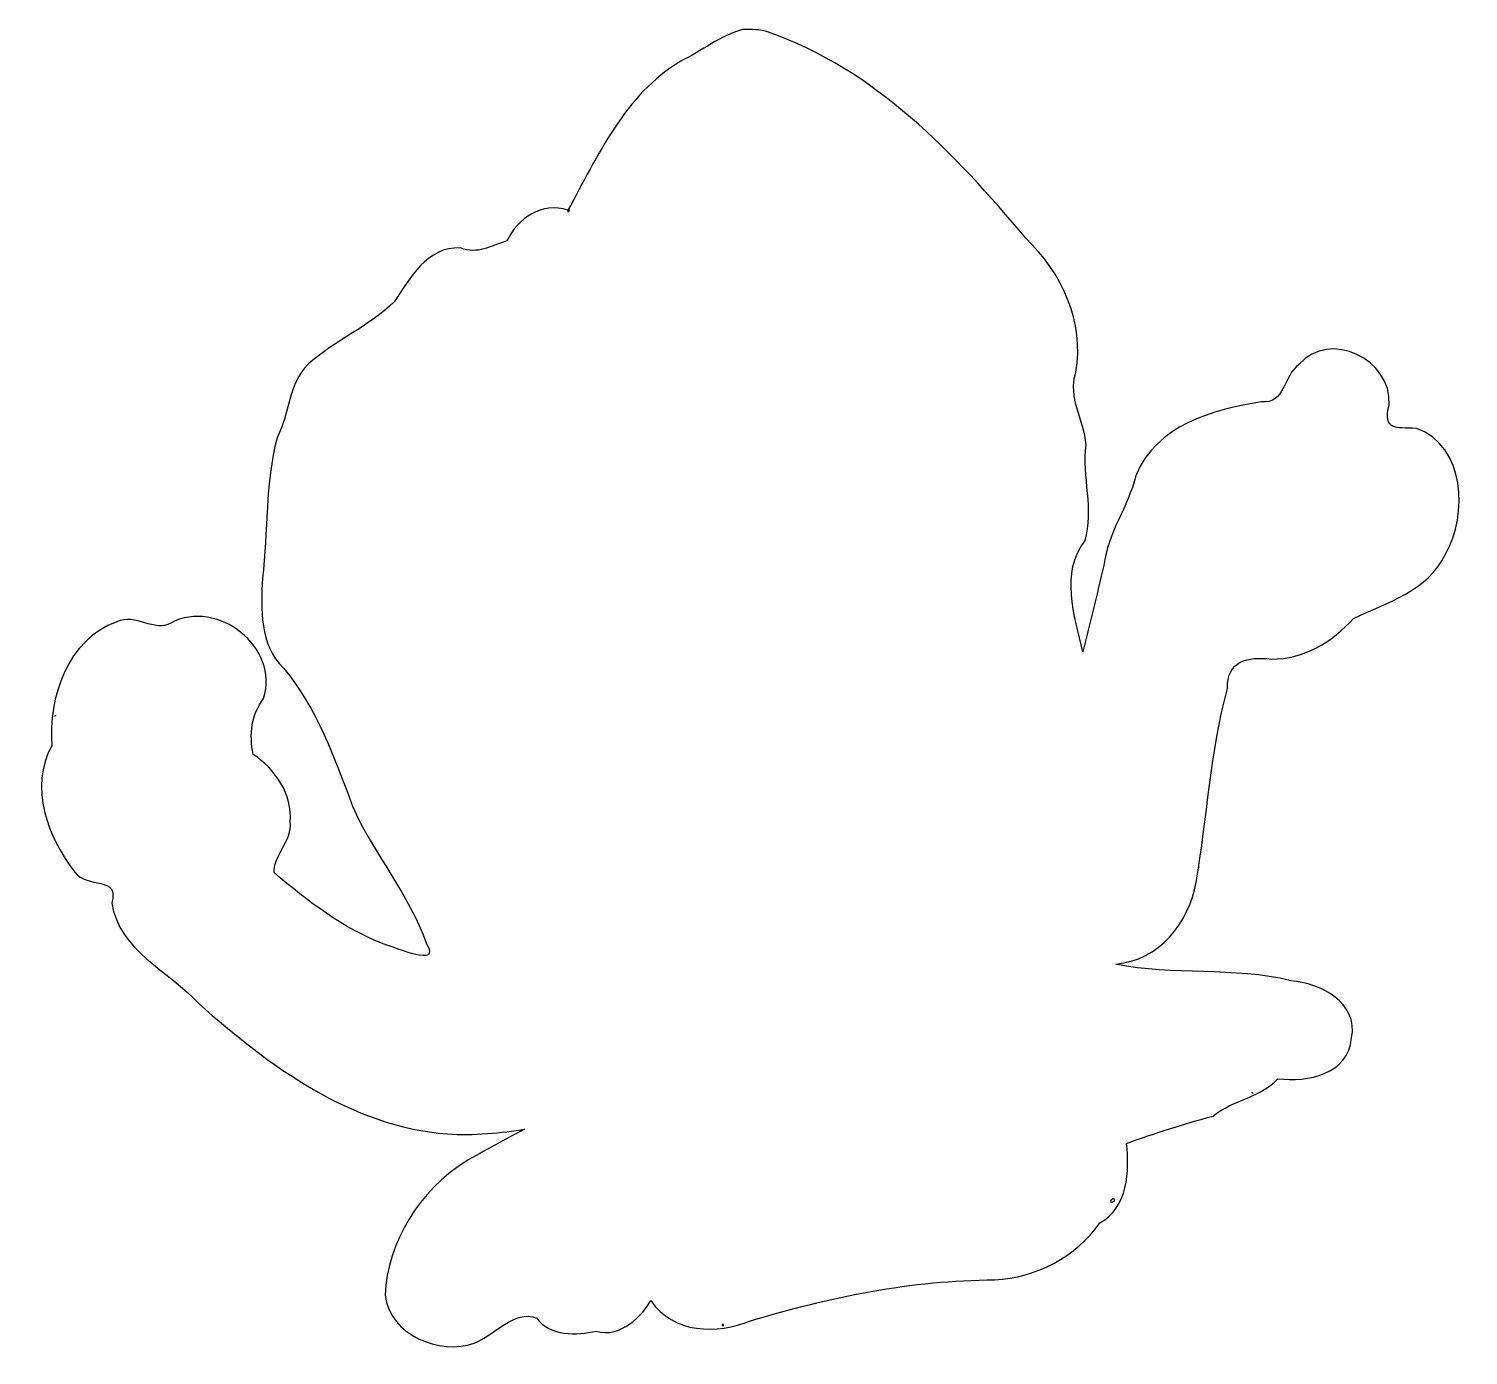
# Model space of a CAD drawing. Extents: x -0.6 to 67.4, y -0.4 to 62.2.
import ezdxf

# ---------------------------------------------------------------- set-up
doc = ezdxf.new("R2010")
doc.units = 0
doc.layers.add('Edge.Cuts', color=7, linetype='CONTINUOUS')

msp = doc.modelspace()

# ---------------------------------------------------------------- linework, layer by layer
at = {"layer": 'Edge.Cuts', "color": 6}
for points in [[(33.127287, 62.175814), (32.080322, 61.892829), (31.197471, 61.160168), (30.206902, 60.682507)], [(34.346337, 62.047793), (33.960231, 62.210353), (33.535317, 62.159704), (33.127634, 62.177481)], [(46.48329, 52.335528), (43.158282, 56.304815), (39.365206, 60.314924), (34.346337, 62.047793)], [(30.206902, 60.682507), (27.576238, 59.121195), (26.26092, 56.166163), (24.886866, 53.653199)], [(24.886866, 53.653199), (23.662805, 54.05943), (22.517587, 53.275908), (22.001782, 52.203294)], [(48.8461, 46.007919), (49.28311, 48.396425), (48.176439, 50.713951), (46.48329, 52.335528)], [(19.811229, 51.871716), (18.23524, 51.961076), (17.424918, 50.411548), (16.694073, 49.33391)], [(22.001782, 52.203294), (21.186671, 51.943675), (20.666931, 51.56795), (19.811229, 51.871716)], [(16.694073, 49.33391), (15.515864, 48.185713), (13.876655, 47.499447), (12.626009, 46.389855)], [(63.631504, 44.479758), (63.768323, 46.611301), (60.844078, 48.051707), (59.375422, 46.376007)], [(12.626009, 46.389855), (11.679041, 45.449282), (11.764099, 44.042656), (11.162658, 42.916708)], [(59.375422, 46.376007), (58.628924, 45.842459), (58.73971, 44.520621), (57.608161, 44.607896)], [(49.335212, 42.585933), (49.240462, 43.774244), (48.464237, 44.78922), (48.8461, 46.007919)], [(57.608161, 44.607896), (55.298527, 44.251843), (52.639529, 43.511145), (51.67644, 41.120088)], [(64.92186, 43.361052), (63.915564, 43.413177), (63.333488, 43.235615), (63.631504, 44.479758)], [(11.162658, 42.916708), (10.590981, 40.75932), (10.745786, 38.50083), (10.467722, 36.299604)], [(66.290627, 37.437199), (67.363129, 39.298179), (67.226895, 42.537075), (64.92186, 43.361052)], [(49.283089, 38.071681), (49.726988, 39.530838), (49.136335, 41.083448), (49.335212, 42.585933)], [(51.67644, 41.120088), (51.319535, 39.651374), (50.352011, 38.434719), (50.177743, 36.894816)], [(49.182878, 32.820228), (48.787357, 34.543812), (48.097315, 36.534858), (49.283089, 38.071681)], [(61.948277, 34.398021), (63.541967, 35.159813), (65.458049, 35.689901), (66.290627, 37.437199)], [(50.177743, 36.894816), (49.841939, 35.537646), (49.512506, 34.178909), (49.182878, 32.820228)], [(10.467722, 36.299604), (10.421907, 34.811068), (10.309014, 33.186996), (11.472115, 32.049676)], [(10.527933, 30.624344), (11.307346, 33.013398), (8.343471, 35.365786), (6.146608, 34.179277)], [(6.146608, 34.179277), (5.393262, 33.72649), (4.489641, 34.654707), (3.598931, 34.237938)], [(3.598931, 34.237938), (1.282812, 33.436072), (0.3473, 30.644246), (0.534398, 28.39481)], [(58.066708, 32.481582), (59.603305, 32.468062), (60.959082, 33.285538), (61.948277, 34.398021)], [(56.003681, 31.0866), (55.976091, 32.420368), (56.950655, 32.608267), (58.066708, 32.481582)], [(11.472115, 32.049676), (13.047943, 30.146241), (13.876428, 27.833848), (14.717518, 25.548746)], [(10.040549, 27.987849), (9.836939, 28.954346), (9.944773, 29.843174), (10.527933, 30.624344)], [(54.523765, 21.961102), (55.054316, 24.975335), (55.186015, 28.104369), (56.003681, 31.0866)], [(0.534398, 28.39481), (-0.552098, 26.449806), (0.353174, 24.072066), (1.614245, 22.435265)], [(11.787049, 24.800012), (11.894147, 26.100053), (11.083572, 27.284977), (10.040549, 27.987849)], [(14.717518, 25.548746), (15.717185, 23.285613), (17.391068, 21.401148), (18.216147, 19.044945)], [(11.028184, 22.408375), (10.925856, 23.09543), (11.888046, 23.921052), (11.787049, 24.800012)], [(1.614245, 22.435265), (2.203798, 21.613945), (3.731903, 22.299756), (3.366145, 20.989179)], [(16.218304, 19.031928), (14.283744, 19.777786), (12.612716, 21.050297), (11.028184, 22.408375)], [(50.729733, 18.09813), (52.772752, 18.259042), (54.193862, 20.037556), (54.523765, 21.961102)], [(3.366145, 20.989179), (3.690265, 18.725106), (6.088714, 17.764975), (7.481635, 16.220098)], [(18.216147, 19.044945), (18.923882, 17.898955), (16.804788, 18.866814), (16.218304, 19.031928)], [(58.996399, 17.310714), (56.286608, 17.980163), (53.453313, 17.522595), (50.729733, 18.09813)], [(61.860303, 14.614325), (62.183365, 16.285784), (60.402567, 17.199179), (58.996399, 17.310714)], [(7.481635, 16.220098), (10.784764, 13.300324), (14.651247, 10.419632), (19.197514, 10.085415)], [(58.387843, 12.688978), (59.790001, 12.511487), (61.715542, 12.904528), (61.860303, 14.614325)], [(55.326033, 10.918483), (56.272575, 11.710381), (57.557236, 11.78787), (58.387843, 12.688978)], [(51.240962, 9.63575), (52.587744, 10.117633), (53.953913, 10.576747), (55.326033, 10.918483)], [(19.197514, 10.085415), (20.387968, 10.002709), (21.823688, 10.134151), (22.839273, 10.303379)], [(22.839273, 10.303379), (21.883727, 9.795654), (20.980047, 9.313678), (20.031891, 8.769631)], [(49.989699, 5.892844), (51.297858, 6.617493), (51.394685, 8.336722), (51.240962, 9.63575)], [(20.031891, 8.769631), (17.917875, 7.429161), (16.358173, 4.991789), (16.259981, 2.476505)], [(45.013714, 3.197987), (46.988216, 3.30355), (48.842981, 4.268769), (49.989699, 5.892844)], [(33.506975, 1.276431), (37.246254, 2.386014), (41.11433, 3.19809), (45.013714, 3.197987)], [(16.259981, 2.476505), (16.461279, 0.59094), (18.867322, -0.352319), (20.458429, 0.212397)], [(26.218171, 0.779485), (27.344328, 0.422929), (28.434018, 1.544205), (28.796138, 2.229241)], [(28.796138, 2.229241), (29.851659, 0.657665), (31.926507, 0.621962), (33.506975, 1.276431)], [(20.458429, 0.212397), (21.406318, 0.599906), (22.368494, 1.778295), (23.399026, 1.413752)], [(23.399026, 1.413752), (24.070806, 0.507643), (25.282294, 0.5841), (26.218171, 0.779485)]]:
    msp.add_open_spline(points, degree=3, dxfattribs=at)
at = {"layer": 'Edge.Cuts', "color": 7}
for points in [[(24.917828, 53.69086), (25.001878, 53.66874), (24.830216, 53.426668), (24.918, 53.690868)], [(49.170606, 38.393872), (49.169283, 38.375166), (49.169813, 38.390327), (49.170871, 38.394005)], [(0.676238, 29.810787), (0.730335, 29.844248), (0.70684, 29.754224), (0.676349, 29.810866)], [(54.630416, 22.679116), (54.65956, 22.694038), (54.679052, 22.598524), (54.630382, 22.679116)], [(57.176337, 12.049905), (57.286255, 11.990683), (57.113879, 11.991705), (57.17635, 12.049913)], [(50.604294, 7.045912), (50.204609, 6.740545), (50.907404, 6.886151), (50.604323, 7.045785)], [(32.19735, 1.127822), (32.266907, 0.902907), (32.111998, 1.080321), (32.197456, 1.127981)]]:
    msp.add_open_spline(points, degree=3, dxfattribs=at)

doc.saveas('drawing.dxf')
